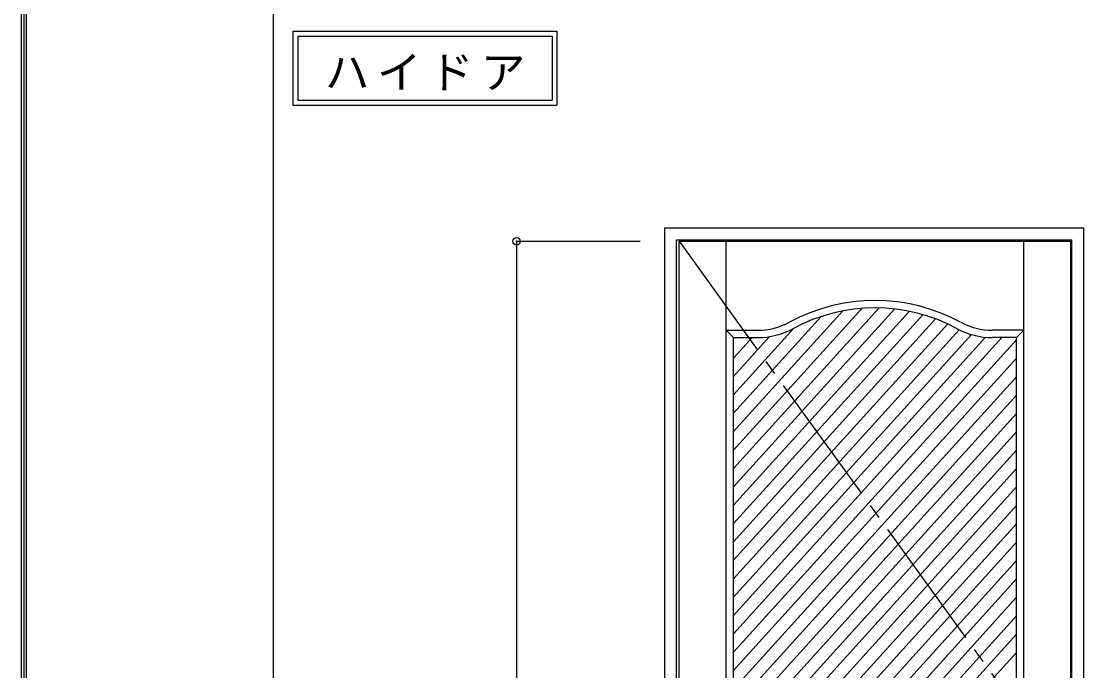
# Model space of a CAD drawing. Units: millimetres, scale not verified. Extents: x -6000 to 5700, y -4307 to 4175.
# Drawn here: x -6000 to -3849, y -1351 to -36 of the extents above; entities that cross this region are included whole.
import ezdxf

# ---------------------------------------------------------------- set-up
doc = ezdxf.new("R2010")
doc.units = ezdxf.units.MM
doc.header["$LTSCALE"] = 30
doc.header["$PDMODE"] = 32
doc.header["$PDSIZE"] = 15
doc.linetypes.add('CHAIN2', pattern=[12, 9, -1, 1, -1])
for name, color, linetype in [('0-2_扉', 7, 'Continuous'), ('0-4_枠', 3, 'Continuous'), ('0-7', 7, 'CHAIN2'), ('0-A_文字', 7, 'Continuous'), ('0-B_寸法', 7, 'Continuous'), ('0-C_ハッチ', 4, 'Continuous'), ('F-1_枠', 6, 'Continuous')]:
    doc.layers.add(name, color=color, linetype=linetype)
doc.styles.add('ＭＳ ゴシック', font='')
doc.styles.get('ＭＳ ゴシック').set_extended_font_data('MS Gothic')

msp = doc.modelspace()

# ---------------------------------------------------------------- linework, layer by layer
at = {"layer": '0-2_扉'}
for p, q in [((-4668.4, -481.25), (-3875.4, -481.25)), ((-4668.4, -2676.25), (-4668.4, -481.25)), ((-4573.4, -1713.97), (-4573.4, -481.25)), ((-3970.4, -2676.25), (-3970.4, -481.25)), ((-3875.4, -2676.25), (-3875.4, -481.25)), ((-4558.4, -676.25), (-4573.4, -661.25)), ((-4573.4, -661.25), (-4509.39, -661.25)), ((-3970.4, -661.25), (-4034.41, -661.25)), ((-3985.4, -676.25), (-3970.4, -661.25)), ((-4558.4, -676.25), (-4509.39, -676.25)), ((-4558.4, -1707.79), (-4558.4, -676.25)), ((-3985.4, -676.25), (-4034.41, -676.25)), ((-3985.4, -1861.25), (-3985.4, -676.25))]:
    msp.add_line(p, q, dxfattribs=at)
for centre, radius, start, end in [((-4271.9, -966.25), 365, 61.6423, 118.3577), ((-4271.9, -966.25), 350, 61.6423, 118.3577), ((-4509.39, -526.25), 135, 270, 298.3577), ((-4034.41, -526.25), 135, 241.6423, 270), ((-4509.39, -526.25), 150, 270, 298.3577), ((-4034.41, -526.25), 150, 241.6423, 270)]:
    msp.add_arc(centre, radius, start, end, dxfattribs=at)
at = {"layer": '0-4_枠'}
for p, q in [((-4697.4, -454.25), (-3849.4, -454.25)), ((-4697.4, -2701.25), (-4697.4, -454.25)), ((-3849.4, -2701.25), (-3849.4, -454.25)), ((-4673.4, -478.25), (-3873.4, -478.25)), ((-4673.4, -2701.25), (-4673.4, -478.25)), ((-3873.4, -2701.25), (-3873.4, -478.25))]:
    msp.add_line(p, q, dxfattribs=at)
at = {"layer": '0-7'}
msp.add_line((-4668.4, -481.25), (-3875.4, -1578.75), dxfattribs=at)
at = {"layer": '0-A_文字'}
for p, q in [((-5450, -55.5), (-5450, -205.5)), ((-5440, -65.5), (-4925.67, -65.5)), ((-4925.67, -65.5), (-4925.67, -195.5)), ((-5450, -205.5), (-4915.67, -205.5))]:
    msp.add_line(p, q, dxfattribs=at)
for points in [[(-5450, -55.5), (-4915.67, -55.5), (-4915.67, -205.5)], [(-5440, -65.5), (-5440, -195.5), (-4925.67, -195.5)]]:
    msp.add_lwpolyline(points, dxfattribs=at)
at = {"layer": '0-B_寸法', "color": 4}
for q in [(-4747.4, -481.25), (-4997.4, -2676.25)]:
    msp.add_line((-4997.4, -481.25), q, dxfattribs=at)
at = {"layer": '0-B_寸法'}
msp.add_point((-4997.4, -481.25), dxfattribs=at)
at = {"layer": '0-C_ハッチ'}
for p, q in [((-4264.19, -616.34), (-4558.4, -941.19)), ((-4298.78, -617.28), (-4558.4, -903.95)), ((-4232.41, -618.49), (-4558.4, -978.43)), ((-4337.12, -622.38), (-4558.4, -866.71)), ((-4202.88, -623.12), (-4558.4, -1015.68)), ((-4175.25, -629.86), (-4558.4, -1052.92)), ((-4381.13, -633.73), (-4558.4, -829.47)), ((-4149.28, -638.43), (-4558.4, -1090.16)), ((-4124.82, -648.66), (-4558.4, -1127.4)), ((-4436.05, -657.13), (-4558.4, -792.22)), ((-4101.66, -660.33), (-4558.4, -1164.65)), ((-4076.81, -670.13), (-4558.4, -1201.89)), ((-4485.34, -674.31), (-4558.4, -754.98)), ((-4048.06, -675.63), (-4558.4, -1239.13)), ((-4520.83, -676.25), (-4558.4, -717.74)), ((-4014.89, -676.25), (-4558.4, -1276.37)), ((-3985.4, -680.93), (-4558.4, -1313.62)), ((-3985.4, -718.17), (-4558.4, -1350.86)), ((-3985.4, -755.41), (-4558.4, -1388.1)), ((-3985.4, -792.66), (-4558.4, -1425.34)), ((-3985.4, -829.9), (-4558.4, -1462.58)), ((-3985.4, -867.14), (-4558.4, -1499.83)), ((-3985.4, -904.38), (-4537.2, -1513.66)), ((-3985.4, -941.62), (-4509.53, -1520.35)), ((-3985.4, -978.87), (-4558.4, -1611.55)), ((-3985.4, -1016.11), (-4558.4, -1648.8)), ((-3985.4, -1053.35), (-4558.4, -1686.04)), ((-3985.4, -1090.59), (-4538.03, -1700.79)), ((-3985.4, -1127.84), (-4505.62, -1702.24)), ((-3985.4, -1165.08), (-4558.4, -1797.77)), ((-3985.4, -1202.32), (-4558.4, -1835.01)), ((-3985.4, -1239.56), (-4548.44, -1861.25)), ((-3985.4, -1276.81), (-4514.71, -1861.25)), ((-3985.4, -1314.05), (-4480.98, -1861.25))]:
    msp.add_line(p, q, dxfattribs=at)
at = {"layer": 'F-1_枠'}
for p, q in [((-6000, 4175), (-6000, -4205)), ((-5995, 4175), (-5995, -4205)), ((-5990, 4175), (-5990, -4205)), ((-5490, 4175), (-5490, -3790))]:
    msp.add_line(p, q, dxfattribs=at)

# ---------------------------------------------------------------- texts
at = {"layer": '0-A_文字', "insert": (-5385.34, -175.5), "char_height": 65.98, "attachment_point": 7, "style": 'ＭＳ ゴシック'}
msp.add_mtext('\\T1.17;ハイドア', dxfattribs=at)

doc.saveas('drawing.dxf')
